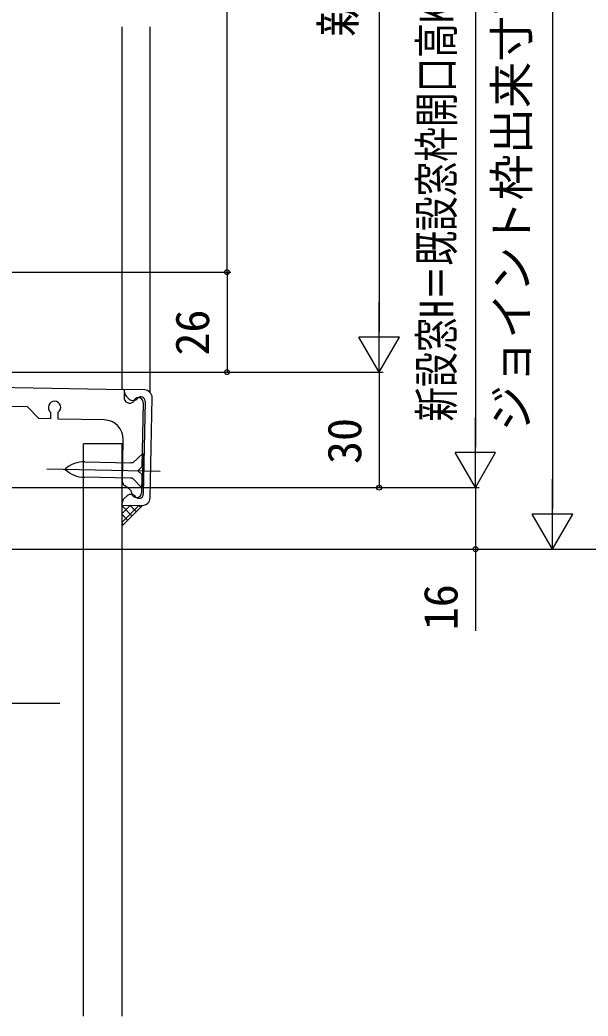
# Model space of a CAD drawing. Units: millimetres, scale not verified. Extents: x -525 to 525, y -783 to 778.
# Drawn here: x 83.3 to 230.8, y -149.7 to 109.1 of the extents above; entities that cross this region are included whole.
import ezdxf
from ezdxf.enums import TextEntityAlignment as Align

# ---------------------------------------------------------------- set-up
doc = ezdxf.new("R2010")
doc.units = ezdxf.units.MM
doc.header["$LTSCALE"] = 4
for name, color, linetype in [('0-2_YKK_11', 7, 'Continuous'), ('0-4_YKK_12', 2, 'Continuous'), ('0-5_YKK_13', 4, 'Continuous'), ('0-6_YKK_D', 6, 'Continuous'), ('0-8_YSS_K', 3, 'Continuous')]:
    doc.layers.add(name, color=color, linetype=linetype)
doc.styles.add('ＭＳ ゴシック', font='')
doc.styles.get('ＭＳ ゴシック').set_extended_font_data('MS Gothic')

msp = doc.modelspace()

# ---------------------------------------------------------------- linework, layer by layer
at = {"layer": '0-2_YKK_11'}
for p, q in [((110.897, 11.371), (111.69, 10.649)), ((117.114, -15.035), (117.634, 10.96)), ((115.816, 10.096), (115.332, -14.099)), ((111.187, -14.487), (110.366, -15.176))]:
    msp.add_line(p, q, dxfattribs=at)
for points in [[(-12.596, 15.365), (110.381, 13.105), (110.341, 11.106)], [(115.674, 13), (110.32, 13.107), (110.585, 11.934)], [(91.26, 7.238), (91.225, 5.487), (88.225, 5.547), (85.286, 8.606), (64.29, 9.026), (61.231, 6.087), (58.231, 6.147), (58.266, 7.897)], [(115.315, 9.756), (115.312, 9.606), (114.98, -6.991), (113.96, -7.97), (114.94, -8.99), (114.845, -13.739)], [(105.222, 5.207), (93.224, 5.447), (93.259, 7.198)], [(111.711, -12.719), (110.312, -11.697), (109.902, -10.869), (110.121, 0.108)], [(110.032, -15.727), (109.72, -16.887), (115.074, -16.994)]]:
    msp.add_lwpolyline(points, dxfattribs=at)
for centre, radius, start, end in [((115.634, 11), 2, 358.85424, 88.85424), ((111.841, 11.076), 1.5, 178.85424, 311.06275), ((111.57, 12.111), 1, 190.16417, 227.70286), ((112.7, 11.759), 1.5, 227.70286, 320.87436), ((114.065, 9.781), 1.25, 358.85424, 172.47238), ((114.717, 10.118), 1.1, 358.85424, 140.87436), ((92.285, 8.466), 1.6, 307.53642, 230.17205), ((105.122, 0.208), 5, 358.85424, 88.85424), ((110.779, -13.995), 1.58, 5.68831, 53.86478), ((111.009, -15.942), 1, 130.00562, 167.5443), ((112.152, -15.636), 1.5, 36.83411, 130.00562), ((113.595, -13.714), 1.25, 185.68831, 358.85424), ((114.233, -14.077), 1.1, 216.83411, 358.85424), ((115.114, -14.995), 2, 268.85424, 358.85424)]:
    msp.add_arc(centre, radius, start, end, dxfattribs=at)
at = {"layer": '0-4_YKK_12'}
for p, q in [((109.785, 107.319), (109.785, 13.116)), ((117.077, 107.319), (117.077, 12.385))]:
    msp.add_line(p, q, dxfattribs=at)
at = {"layer": '0-5_YKK_13'}
for p, q in [((115.183, -3.494), (112.634, -5.943)), ((115.183, -3.494), (115.004, -12.492)), ((90.253, -7.496), (119.687, -8.085)), ((94.998, -7.591), (95.099, -7.504)), ((95.096, -7.683), (94.998, -7.591)), ((100.137, -5.694), (112.134, -5.933)), ((112.634, -5.943), (112.134, -5.933)), ((112.054, -9.933), (100.057, -9.693)), ((112.554, -9.943), (112.054, -9.933)), ((115.004, -12.492), (112.554, -9.943))]:
    msp.add_line(p, q, dxfattribs=at)
for centre, start, end in [((100.207, -2.194), 227.03598, 268.85424), ((99.987, -13.192), 88.85424, 130.67249)]:
    msp.add_arc(centre, 7.5, start, end, dxfattribs=at)
at = {"layer": '0-6_YKK_D'}
for p, q in [((221.579, 394.119), (221.579, -17.881)), ((201.579, 377.119), (201.579, -1.881)), ((176.579, 347.119), (176.579, 28.119)), ((137.078, 43.619), (137.078, 331.619)), ((-12.715, 43.619), (138.078, 43.619)), ((-12.715, 43.619), (138.078, 43.619)), ((137.078, 43.619), (137.078, 17.619)), ((176.579, 17.619), (176.579, 35.806)), ((176.579, 17.619), (171.329, 26.712)), ((181.829, 26.712), (171.329, 26.712)), ((176.579, 17.619), (181.829, 26.712)), ((2.285, 17.619), (138.078, 17.619)), ((2.285, 17.619), (177.579, 17.619)), ((2.285, 17.619), (177.579, 17.619)), ((176.579, 17.619), (176.579, -12.381)), ((201.579, -12.381), (201.579, 5.806)), ((201.579, -12.381), (196.329, -3.288)), ((206.829, -3.288), (196.329, -3.288)), ((201.579, -12.381), (206.829, -3.288)), ((221.579, -28.381), (221.579, -10.194)), ((-12.715, -12.381), (202.579, -12.381)), ((-12.715, -12.381), (202.579, -12.381)), ((-12.715, -12.381), (177.579, -12.381)), ((221.579, -28.381), (216.329, -19.288)), ((226.829, -19.288), (216.329, -19.288)), ((221.579, -28.381), (226.829, -19.288)), ((-29.515, -28.381), (242.579, -28.381)), ((-29.515, -28.381), (222.579, -28.381)), ((-29.515, -28.381), (202.579, -28.381))]:
    msp.add_line(p, q, dxfattribs=at)
for points in [[(201.579, -12.381), (201.579, -28.381), (201.579, -49.59)], [(17.785, -25.881), (19.06, -28.089), (42.322, -68.381), (93.688, -68.381)]]:
    msp.add_lwpolyline(points, dxfattribs=at)
for centre in [(137.078, 43.619), (137.078, 43.619), (137.078, 17.619), (176.579, -12.381), (201.579, -28.381)]:
    msp.add_circle(centre, 0.637, dxfattribs=at)
at = {"layer": '0-8_YSS_K'}
for p, q in [((109.825, -0.994), (99.825, -0.994)), ((99.825, -149.673), (99.825, -0.994)), ((109.825, -149.673), (109.825, -0.994)), ((109.825, -19.12), (112.006, -16.939)), ((109.825, -21.365), (114.211, -16.978)), ((115.114, -16.995), (109.825, -22.285)), ((112.398, -19.712), (109.825, -17.139)), ((113.52, -18.589), (111.867, -16.936)), ((114.643, -17.467), (114.153, -16.977)), ((111.275, -20.834), (109.825, -19.384)), ((110.152, -21.957), (109.825, -21.629))]:
    msp.add_line(p, q, dxfattribs=at)

# ---------------------------------------------------------------- texts
at = {"layer": '0-6_YKK_D', "style": 'ＭＳ ゴシック'}
for s, p in [('ジョイント枠出来寸高JH＝既設窓枠開口高KH－10', (218.011, 2.255)), ('新設窓内法基準寸法h', (172.943, 104.744)), ('26', (135.078, 21.926)), ('30', (174.579, -6.245)), ('16', (199.579, -49.431))]:
    msp.add_text(s, height=8.798, rotation=90, dxfattribs=at).set_placement(p, align=Align.BOTTOM_LEFT)
at = {"layer": '0-6_YKK_D', "style": 'ＭＳ ゴシック', "width": 0.75}
msp.add_text('新設窓H＝既設窓枠開口高KH－43＝ジョイント枠出来寸高JH－33', height=8.798, rotation=90, dxfattribs=at).set_placement((198.511, 4.807), align=Align.BOTTOM_LEFT)

doc.saveas('drawing.dxf')
